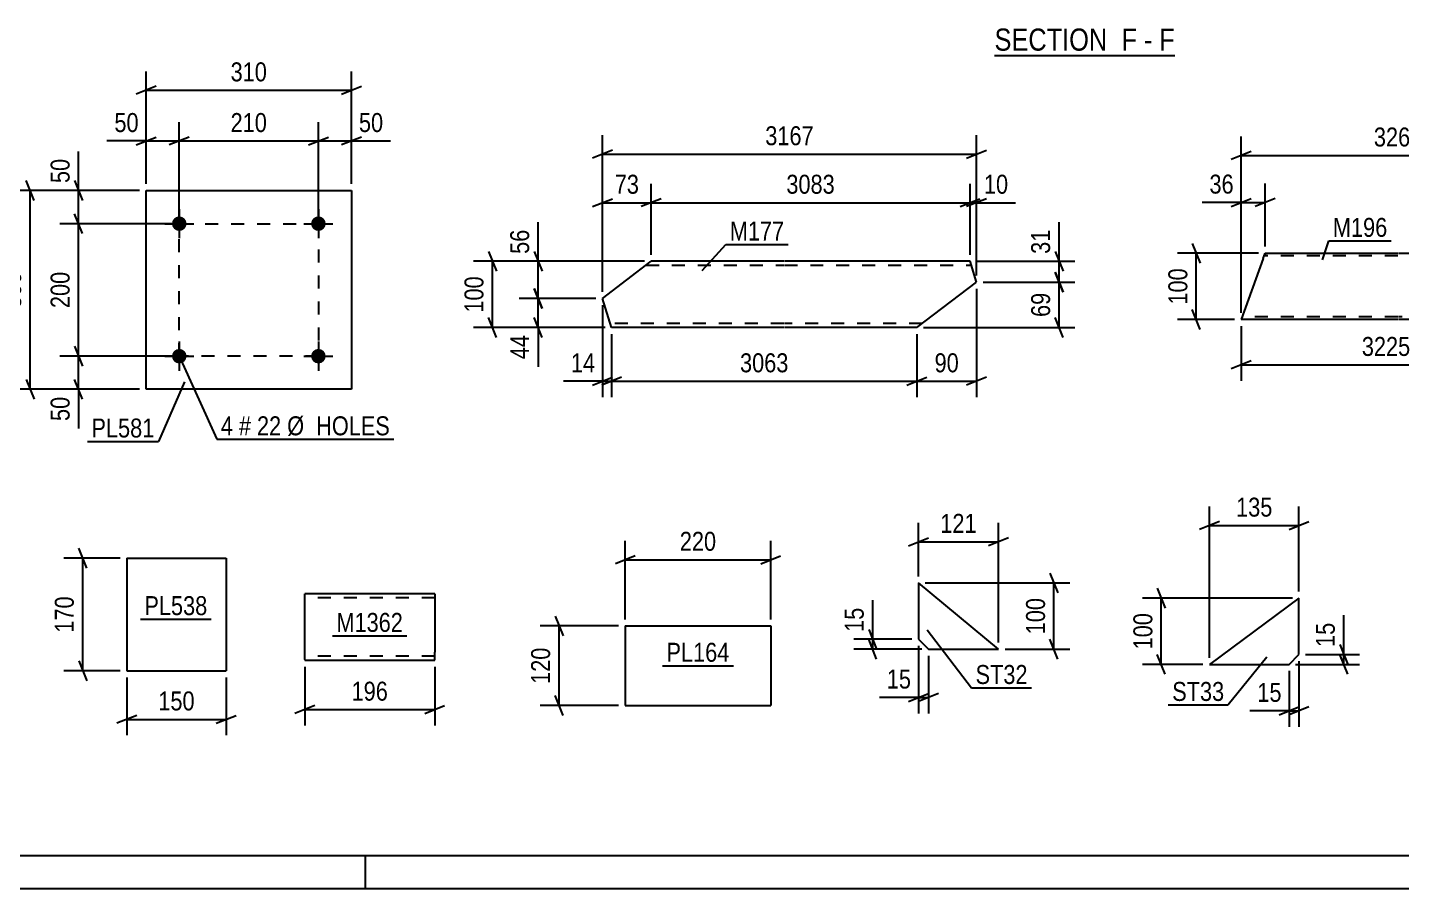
# Model space of a CAD drawing. Header units: millimetres. Extents: x 0 to 841, y 0 to 594.
# Drawn here: x 160 to 367.4, y 0 to 129.9 of the extents above; entities that cross this region are included whole.
import ezdxf

# ---------------------------------------------------------------- set-up
doc = ezdxf.new("R2010")
doc.units = ezdxf.units.MM
doc.linetypes.add('DXK_LINE_DOT2', pattern=[3.9198, 1.9599, -1.9599])
doc.styles.add('Arial Narrow', font='ARIALN.TTF', dxfattribs={"height": 0.2})

# ---------------------------------------------------------------- blocks, each defined once
blk = doc.blocks.new('Unknown-318888112-1133')
at = {"color": 5, "linetype": 'Continuous'}
for p, q in [((5, 5), (836, 5)), ((211, 0), (211, 5)), ((0, 0), (841, 0))]:
    blk.add_line(p, q, dxfattribs=at)
blk = doc.blocks.new('Unknown-318888112-17 - 6499')
at = {"color": 6, "linetype": 'Continuous'}
blk.add_line((305.93, 125.7), (333.14, 125.7), dxfattribs=at)
at = {"color": 0, "linetype": 'Continuous'}
for points in [[(324.04, 126.45), (324.04, 129.95), (305.93, 129.95), (305.93, 126.45)], [(327.43, 126.45), (327.43, 129.95), (325.09, 129.95), (325.09, 126.45)], [(329.75, 126.45), (329.75, 129.95), (328.48, 129.95), (328.48, 126.45)], [(333.14, 126.45), (333.14, 129.95), (330.8, 129.95), (330.8, 126.45)]]:
    blk.add_wipeout(points, dxfattribs=at)
at = {"color": 7, "linetype": 'Continuous', "style": 'Arial Narrow'}
for s, p in [('SECTION ', (305.93, 126.45)), ('F', (325.09, 126.45)), ('F', (330.8, 126.45)), ('-', (328.48, 126.45))]:
    blk.add_text(s, height=3.34, dxfattribs=at).set_placement(p)
blk = doc.blocks.new('Part-318888112-2825 - 2811')
at = {"color": 2, "linetype": 'Continuous'}
for p, q in [((174.96, 49.86), (174.96, 32.86)), ((174.96, 49.86), (189.96, 49.86)), ((189.96, 49.86), (189.96, 32.86)), ((174.96, 32.86), (189.96, 32.86))]:
    blk.add_line(p, q, dxfattribs=at)
blk = doc.blocks.new('Part-318888112-3007 - 2991')
at = {"color": 2, "linetype": 'Continuous'}
for p, q in [((346.5, 95.07), (346.79, 95.87)), ((346.79, 95.87), (366.79, 95.87)), ((366.89, 95.87), (390.53, 95.87)), ((390.45, 95.64), (390.24, 95.07)), ((390.51, 95.81), (390.45, 95.64)), ((390.53, 95.87), (390.51, 95.81)), ((346.5, 95.07), (343.15, 85.87)), ((386.89, 85.87), (390.24, 95.07)), ((366.79, 85.87), (343.15, 85.87)), ((386.89, 85.87), (366.89, 85.87))]:
    blk.add_line(p, q, dxfattribs=at)
at = {"color": 7, "linetype": 'DXK_LINE_DOT2'}
for p, q in [((366.79, 95.47), (346.65, 95.47)), ((346.77, 95.81), (346.71, 95.64)), ((346.79, 95.87), (346.77, 95.81)), ((390.39, 95.47), (366.89, 95.47)), ((390.53, 95.87), (390.45, 95.64)), ((366.79, 86.27), (343.3, 86.27)), ((387.04, 86.27), (366.89, 86.27))]:
    blk.add_line(p, q, dxfattribs=at)
blk = doc.blocks.new('Part-318888112-1807 - 1791')
at = {"color": 2, "linetype": 'Continuous'}
for p, q in [((246.77, 89.06), (254.11, 94.66)), ((274.11, 94.66), (254.11, 94.66)), ((302.23, 94.66), (274.21, 94.66)), ((303.21, 91.51), (302.23, 94.66)), ((294.21, 84.66), (303.21, 91.51)), ((248.14, 84.66), (246.77, 89.06)), ((274.11, 84.66), (248.14, 84.66)), ((294.21, 84.66), (274.21, 84.66))]:
    blk.add_line(p, q, dxfattribs=at)
at = {"color": 7, "linetype": 'DXK_LINE_DOT2'}
for p, q in [((253.33, 94.06), (274.11, 94.06)), ((274.21, 94.06), (302.41, 94.06)), ((274.11, 85.26), (247.96, 85.26)), ((295, 85.26), (274.21, 85.26))]:
    blk.add_line(p, q, dxfattribs=at)
blk = doc.blocks.new('Part-318888112-7699 - 7695')
at = {"color": 2, "linetype": 'Continuous'}
for p, q in [((250.2, 39.62), (250.2, 27.62)), ((250.2, 39.62), (272.15, 39.62)), ((272.15, 39.62), (272.15, 27.62)), ((250.2, 27.62), (272.15, 27.62))]:
    blk.add_line(p, q, dxfattribs=at)
blk = doc.blocks.new('Part-318888112-2566 - 2550')
at = {"color": 2, "linetype": 'Continuous'}
for p, q in [((306.54, 36.11), (294.45, 46.11)), ((294.45, 46.11), (294.45, 37.61)), ((294.45, 37.61), (295.95, 36.11)), ((295.95, 36.11), (306.54, 36.11))]:
    blk.add_line(p, q, dxfattribs=at)
blk = doc.blocks.new('Part-318888112-2494 - 2478')
at = {"color": 2, "linetype": 'Continuous'}
for p, q in [((351.88, 43.83), (338.39, 33.83)), ((351.88, 35.33), (351.88, 43.83)), ((350.38, 33.83), (351.88, 35.33)), ((338.39, 33.83), (350.38, 33.83))]:
    blk.add_line(p, q, dxfattribs=at)
blk = doc.blocks.new('Part-318888112-7221 - 7217')
at = {"color": 2, "linetype": 'Continuous'}
for p, q in [((221.43, 44.47), (201.82, 44.47)), ((201.82, 34.56), (201.82, 44.47)), ((221.43, 44.47), (221.43, 35.67)), ((221.43, 34.47), (221.43, 35.67)), ((201.82, 34.56), (201.82, 34.47)), ((201.82, 34.47), (221.43, 34.47))]:
    blk.add_line(p, q, dxfattribs=at)
at = {"color": 7, "linetype": 'DXK_LINE_DOT2'}
for p, q in [((221.43, 43.87), (201.82, 43.87)), ((221.43, 35.12), (221.43, 35.44)), ((201.82, 35.07), (201.82, 35.12)), ((221.43, 35.07), (201.82, 35.07)), ((221.43, 35.07), (221.43, 35.12))]:
    blk.add_line(p, q, dxfattribs=at)
blk = doc.blocks.new('Part-318888112-7243 - 7237')
at = {"color": 2, "linetype": 'Continuous'}
for p, q in [((177.88, 75.34), (177.88, 105.34)), ((177.88, 105.34), (208.88, 105.34)), ((208.88, 105.34), (208.88, 75.34)), ((208.88, 75.34), (177.88, 75.34))]:
    blk.add_line(p, q, dxfattribs=at)
blk = doc.blocks.new('Bolt-318888112-7276 - 7237')
at = {"linetype": 'Continuous'}
for points in [[(183.98, 80.34, -1), (181.78, 80.34, -1)], [(204.98, 80.34, -1), (202.78, 80.34, -1)]]:
    blk.add_hatch(color=1, dxfattribs=at).paths.add_polyline_path(points)
at = {"color": 1, "linetype": 'Continuous'}
for p, q in [((182.88, 82.54), (182.88, 78.14)), ((203.88, 82.54), (203.88, 78.14)), ((180.68, 80.34), (185.08, 80.34)), ((201.68, 80.34), (206.08, 80.34))]:
    blk.add_line(p, q, dxfattribs=at)
blk = doc.blocks.new('Bolt-318888112-7281 - 7237')
at = {"linetype": 'Continuous'}
for points in [[(183.98, 100.34, -1), (181.78, 100.34, -1)], [(204.98, 100.34, -1), (202.78, 100.34, -1)]]:
    blk.add_hatch(color=1, dxfattribs=at).paths.add_polyline_path(points)
at = {"color": 1, "linetype": 'Continuous'}
for p, q in [((182.88, 102.54), (182.88, 98.14)), ((203.88, 102.54), (203.88, 98.14)), ((180.68, 100.34), (185.08, 100.34)), ((201.68, 100.34), (206.08, 100.34))]:
    blk.add_line(p, q, dxfattribs=at)
blk = doc.blocks.new('Rectangle-318888112-7390 - 7237')
at = {"color": 1, "linetype": 'DXK_LINE_DOT2'}
blk.add_lwpolyline([(182.88, 100.34), (203.88, 100.34), (203.88, 80.34), (182.88, 80.34), (182.88, 100.34)], close=True, dxfattribs=at)
blk = doc.blocks.new('StraightDimension-318888112-2827 - 2811')
at = {"color": 7, "linetype": 'Continuous'}
for p, q in [((174.96, 31.86), (174.96, 23.13)), ((189.96, 31.86), (189.96, 23.13)), ((176.46, 26.13), (173.46, 24.93)), ((174.96, 25.53), (189.96, 25.53)), ((188.46, 24.93), (191.46, 26.13))]:
    blk.add_line(p, q, dxfattribs=at)
at = {"color": 0}
blk.add_wipeout([(185.8, 26.28), (185.8, 30.48), (179.12, 30.48), (179.12, 26.28)], dxfattribs=at)
at = {"color": 3, "style": 'Arial Narrow'}
blk.add_text('150', height=2.863, dxfattribs=at).set_placement((179.72, 26.88))
blk = doc.blocks.new('StraightDimension-318888112-2838 - 2811')
at = {"color": 7, "linetype": 'Continuous'}
for p, q in [((173.96, 49.86), (165.46, 49.86)), ((168.91, 48.36), (167.71, 51.36)), ((168.31, 32.86), (168.31, 49.86)), ((167.71, 34.36), (168.91, 31.36)), ((173.96, 32.86), (165.46, 32.86))]:
    blk.add_line(p, q, dxfattribs=at)
at = {"color": 0}
blk.add_wipeout([(167.56, 44.7), (163.36, 44.7), (163.36, 38.02), (167.56, 38.02)], dxfattribs=at)
at = {"color": 3, "style": 'Arial Narrow'}
blk.add_text('170', height=2.863, rotation=90.0002, dxfattribs=at).set_placement((166.96, 38.62))
blk = doc.blocks.new('StraightDimension-318888112-3059 - 2991')
at = {"color": 7, "linetype": 'Continuous'}
for p, q in [((343.15, 84.87), (343.15, 76.63)), ((386.89, 84.87), (386.89, 76.63)), ((344.65, 79.63), (341.65, 78.43)), ((343.15, 79.03), (386.89, 79.03)), ((385.39, 78.43), (388.39, 79.63))]:
    blk.add_line(p, q, dxfattribs=at)
at = {"color": 0}
blk.add_wipeout([(369.28, 79.78), (369.28, 83.98), (360.77, 83.98), (360.77, 79.78)], dxfattribs=at)
at = {"color": 3, "style": 'Arial Narrow'}
blk.add_text('3225', height=2.863, dxfattribs=at).set_placement((361.37, 80.38))
blk = doc.blocks.new('StraightDimension-318888112-3023 - 2991')
at = {"color": 7, "linetype": 'Continuous'}
for p, q in [((343.15, 86.87), (343.15, 113.49)), ((390.53, 96.87), (390.53, 113.49)), ((344.65, 111.24), (341.65, 110.04)), ((343.15, 110.64), (390.53, 110.64)), ((389.03, 110.04), (392.03, 111.24))]:
    blk.add_line(p, q, dxfattribs=at)
at = {"color": 0}
blk.add_wipeout([(371.1, 111.39), (371.1, 115.59), (362.59, 115.59), (362.59, 111.39)], dxfattribs=at)
at = {"color": 3, "style": 'Arial Narrow'}
blk.add_text('3261', height=2.863, dxfattribs=at).set_placement((363.19, 111.99))
blk = doc.blocks.new('StraightDimension-318888112-3034 - 2991')
at = {"color": 7, "linetype": 'Continuous'}
for p, q in [((343.15, 86.87), (343.15, 106.38)), ((346.79, 96.87), (346.79, 106.38)), ((341.65, 102.93), (344.65, 104.13)), ((348.29, 104.13), (345.29, 102.93)), ((343.15, 103.53), (346.79, 103.53))]:
    blk.add_line(p, q, dxfattribs=at)
at = {"color": 0}
blk.add_wipeout([(342.63, 104.28), (342.63, 108.48), (337.77, 108.48), (337.77, 104.28)], dxfattribs=at)
at = {"color": 7, "linetype": 'Continuous'}
blk.add_line((343.15, 103.53), (337.25, 103.53), dxfattribs=at)
blk.add_line((343.15, 103.53), (337.25, 103.53), dxfattribs=at)
at = {"color": 3, "style": 'Arial Narrow'}
blk.add_text('36', height=2.863, dxfattribs=at).set_placement((338.37, 104.88))
blk = doc.blocks.new('StraightDimension-318888112-3010 - 2991')
at = {"color": 7, "linetype": 'Continuous'}
for p, q in [((345.79, 95.87), (333.53, 95.87)), ((335.78, 97.37), (336.98, 94.37)), ((336.38, 85.87), (336.38, 95.87)), ((336.98, 84.37), (335.78, 87.37)), ((342.15, 85.87), (333.53, 85.87))]:
    blk.add_line(p, q, dxfattribs=at)
at = {"color": 0}
blk.add_wipeout([(335.63, 94.21), (331.43, 94.21), (331.43, 87.53), (335.63, 87.53)], dxfattribs=at)
at = {"color": 3, "style": 'Arial Narrow'}
blk.add_text('100', height=2.863, rotation=90.0002, dxfattribs=at).set_placement((335.03, 88.13))
blk = doc.blocks.new('StraightDimension-318888112-1918 - 1791')
at = {"color": 7, "linetype": 'Continuous'}
for p, q in [((236.44, 96.16), (237.64, 93.16)), ((253.11, 94.66), (234.19, 94.66)), ((237.04, 89.06), (237.04, 94.66)), ((237.64, 87.56), (236.44, 90.56)), ((245.77, 89.06), (234.19, 89.06))]:
    blk.add_line(p, q, dxfattribs=at)
at = {"color": 0}
blk.add_wipeout([(236.29, 100.04), (232.09, 100.04), (232.09, 95.18), (236.29, 95.18)], dxfattribs=at)
at = {"color": 7, "linetype": 'Continuous'}
blk.add_line((237.04, 94.66), (237.04, 100.56), dxfattribs=at)
blk.add_line((237.04, 94.66), (237.04, 100.56), dxfattribs=at)
at = {"color": 3, "style": 'Arial Narrow'}
blk.add_text('56', height=2.863, rotation=90.0002, dxfattribs=at).set_placement((235.69, 95.78))
blk = doc.blocks.new('StraightDimension-318888112-1894 - 1791')
at = {"color": 7, "linetype": 'Continuous'}
for p, q in [((236.44, 90.56), (237.64, 87.56)), ((245.77, 89.06), (234.19, 89.06)), ((237.04, 84.66), (237.04, 89.06)), ((237.64, 83.16), (236.44, 86.16)), ((247.14, 84.66), (234.19, 84.66))]:
    blk.add_line(p, q, dxfattribs=at)
at = {"color": 0}
blk.add_wipeout([(236.29, 84.13), (232.09, 84.13), (232.09, 79.28), (236.29, 79.28)], dxfattribs=at)
at = {"color": 7, "linetype": 'Continuous'}
blk.add_line((237.04, 84.66), (237.04, 78.75), dxfattribs=at)
blk.add_line((237.04, 84.66), (237.04, 78.75), dxfattribs=at)
at = {"color": 3, "style": 'Arial Narrow'}
blk.add_text('44', height=2.863, rotation=90.0002, dxfattribs=at).set_placement((235.69, 79.88))
blk = doc.blocks.new('StraightDimension-318888112-2054 - 1791')
at = {"color": 7, "linetype": 'Continuous'}
for p, q in [((302.23, 95.66), (302.23, 106.36)), ((303.21, 92.51), (303.21, 106.36)), ((300.73, 102.91), (303.73, 104.11)), ((304.71, 104.11), (301.71, 102.91)), ((302.23, 103.51), (303.21, 103.51))]:
    blk.add_line(p, q, dxfattribs=at)
at = {"color": 0}
blk.add_wipeout([(308.59, 104.26), (308.59, 108.46), (303.73, 108.46), (303.73, 104.26)], dxfattribs=at)
at = {"color": 7, "linetype": 'Continuous'}
blk.add_line((303.21, 103.51), (309.11, 103.51), dxfattribs=at)
blk.add_line((303.21, 103.51), (309.11, 103.51), dxfattribs=at)
at = {"color": 3, "style": 'Arial Narrow'}
blk.add_text('10', height=2.863, dxfattribs=at).set_placement((304.33, 104.86))
blk = doc.blocks.new('StraightDimension-318888112-1943 - 1791')
at = {"color": 7, "linetype": 'Continuous'}
for p, q in [((303.21, 90.51), (303.21, 74.16)), ((294.21, 83.66), (294.21, 74.16)), ((292.71, 75.96), (295.71, 77.16)), ((304.71, 77.16), (301.71, 75.96)), ((294.21, 76.56), (303.21, 76.56))]:
    blk.add_line(p, q, dxfattribs=at)
at = {"color": 0}
blk.add_wipeout([(301.14, 77.31), (301.14, 81.51), (296.28, 81.51), (296.28, 77.31)], dxfattribs=at)
at = {"color": 3, "style": 'Arial Narrow'}
blk.add_text('90', height=2.863, dxfattribs=at).set_placement((296.88, 77.91))
blk = doc.blocks.new('StraightDimension-318888112-2002 - 1791')
at = {"color": 7, "linetype": 'Continuous'}
for p, q in [((246.77, 90.06), (246.77, 113.68)), ((303.21, 92.51), (303.21, 113.68)), ((248.27, 111.43), (245.27, 110.23)), ((246.77, 110.83), (303.21, 110.83)), ((301.71, 110.23), (304.71, 111.43))]:
    blk.add_line(p, q, dxfattribs=at)
at = {"color": 0}
blk.add_wipeout([(279.24, 111.58), (279.24, 115.78), (270.73, 115.78), (270.73, 111.58)], dxfattribs=at)
at = {"color": 3, "style": 'Arial Narrow'}
blk.add_text('3167', height=2.863, dxfattribs=at).set_placement((271.33, 112.18))
blk = doc.blocks.new('StraightDimension-318888112-1810 - 1791')
at = {"color": 7, "linetype": 'Continuous'}
for p, q in [((229.54, 96.16), (230.74, 93.16)), ((253.11, 94.66), (227.29, 94.66)), ((230.14, 84.66), (230.14, 94.66)), ((230.74, 83.16), (229.54, 86.16)), ((247.14, 84.66), (227.29, 84.66))]:
    blk.add_line(p, q, dxfattribs=at)
at = {"color": 0}
blk.add_wipeout([(229.39, 93), (225.19, 93), (225.19, 86.32), (229.39, 86.32)], dxfattribs=at)
at = {"color": 3, "style": 'Arial Narrow'}
blk.add_text('100', height=2.863, rotation=90.0002, dxfattribs=at).set_placement((228.79, 86.92))
blk = doc.blocks.new('StraightDimension-318888112-1844 - 1791')
at = {"color": 7, "linetype": 'Continuous'}
for p, q in [((304.21, 91.51), (318.07, 91.51)), ((315.07, 93.01), (316.27, 90.01)), ((315.67, 84.66), (315.67, 91.51)), ((316.27, 83.16), (315.07, 86.16)), ((295.21, 84.66), (318.07, 84.66))]:
    blk.add_line(p, q, dxfattribs=at)
at = {"color": 0}
blk.add_wipeout([(314.92, 90.51), (310.72, 90.51), (310.72, 85.66), (314.92, 85.66)], dxfattribs=at)
at = {"color": 3, "style": 'Arial Narrow'}
blk.add_text('69', height=2.863, rotation=90.0002, dxfattribs=at).set_placement((314.32, 86.26))
blk = doc.blocks.new('StraightDimension-318888112-1869 - 1791')
at = {"color": 7, "linetype": 'Continuous'}
for p, q in [((315.07, 96.16), (316.27, 93.16)), ((303.23, 94.66), (318.07, 94.66)), ((315.67, 91.51), (315.67, 94.66)), ((304.21, 91.51), (318.07, 91.51)), ((316.27, 90.01), (315.07, 93.01))]:
    blk.add_line(p, q, dxfattribs=at)
at = {"color": 0}
blk.add_wipeout([(314.92, 100.04), (310.72, 100.04), (310.72, 95.18), (314.92, 95.18)], dxfattribs=at)
at = {"color": 7, "linetype": 'Continuous'}
blk.add_line((315.67, 94.66), (315.67, 100.56), dxfattribs=at)
blk.add_line((315.67, 94.66), (315.67, 100.56), dxfattribs=at)
at = {"color": 3, "style": 'Arial Narrow'}
blk.add_text('31', height=2.863, rotation=90.0002, dxfattribs=at).set_placement((314.32, 95.78))
blk = doc.blocks.new('StraightDimension-318888112-1960 - 1791')
at = {"color": 7, "linetype": 'Continuous'}
for p, q in [((248.14, 83.66), (248.14, 74.16)), ((294.21, 83.66), (294.21, 74.16)), ((249.64, 77.16), (246.64, 75.96)), ((292.71, 75.96), (295.71, 77.16)), ((248.14, 76.56), (294.21, 76.56))]:
    blk.add_line(p, q, dxfattribs=at)
at = {"color": 0}
blk.add_wipeout([(275.43, 77.31), (275.43, 81.51), (266.92, 81.51), (266.92, 77.31)], dxfattribs=at)
at = {"color": 3, "style": 'Arial Narrow'}
blk.add_text('3063', height=2.863, dxfattribs=at).set_placement((267.52, 77.91))
blk = doc.blocks.new('StraightDimension-318888112-1984 - 1791')
at = {"color": 7, "linetype": 'Continuous'}
for p, q in [((246.77, 88.06), (246.77, 74.16)), ((248.14, 83.66), (248.14, 74.16)), ((245.27, 75.96), (248.27, 77.16)), ((249.64, 77.16), (246.64, 75.96)), ((246.77, 76.56), (248.14, 76.56))]:
    blk.add_line(p, q, dxfattribs=at)
at = {"color": 0}
blk.add_wipeout([(246.24, 77.31), (246.24, 81.51), (241.39, 81.51), (241.39, 77.31)], dxfattribs=at)
at = {"color": 7, "linetype": 'Continuous'}
blk.add_line((246.77, 76.56), (240.86, 76.56), dxfattribs=at)
blk.add_line((246.77, 76.56), (240.86, 76.56), dxfattribs=at)
at = {"color": 3, "style": 'Arial Narrow'}
blk.add_text('14', height=2.863, dxfattribs=at).set_placement((241.99, 77.91))
blk = doc.blocks.new('StraightDimension-318888112-2013 - 1791')
at = {"color": 7, "linetype": 'Continuous'}
for p, q in [((246.77, 90.06), (246.77, 106.36)), ((254.11, 95.66), (254.11, 106.36)), ((245.27, 102.91), (248.27, 104.11)), ((255.61, 104.11), (252.61, 102.91)), ((246.77, 103.51), (254.11, 103.51))]:
    blk.add_line(p, q, dxfattribs=at)
at = {"color": 0}
blk.add_wipeout([(252.87, 104.26), (252.87, 108.46), (248.01, 108.46), (248.01, 104.26)], dxfattribs=at)
at = {"color": 3, "style": 'Arial Narrow'}
blk.add_text('73', height=2.863, dxfattribs=at).set_placement((248.61, 104.86))
blk = doc.blocks.new('StraightDimension-318888112-2030 - 1791')
at = {"color": 7, "linetype": 'Continuous'}
for p, q in [((254.11, 95.66), (254.11, 106.36)), ((302.23, 95.66), (302.23, 106.36)), ((255.61, 104.11), (252.61, 102.91)), ((300.73, 102.91), (303.73, 104.11)), ((254.11, 103.51), (302.23, 103.51))]:
    blk.add_line(p, q, dxfattribs=at)
at = {"color": 0}
blk.add_wipeout([(282.43, 104.26), (282.43, 108.46), (273.91, 108.46), (273.91, 104.26)], dxfattribs=at)
at = {"color": 3, "style": 'Arial Narrow'}
blk.add_text('3083', height=2.863, dxfattribs=at).set_placement((274.51, 104.86))
blk = doc.blocks.new('StraightDimension-318888112-7701 - 7695')
at = {"color": 7, "linetype": 'Continuous'}
for p, q in [((250.2, 40.62), (250.2, 52.47)), ((272.15, 40.62), (272.15, 52.47)), ((251.7, 50.22), (248.7, 49.02)), ((270.65, 49.02), (273.65, 50.22)), ((250.2, 49.62), (272.15, 49.62))]:
    blk.add_line(p, q, dxfattribs=at)
at = {"color": 0}
blk.add_wipeout([(264.52, 50.37), (264.52, 54.57), (257.83, 54.57), (257.83, 50.37)], dxfattribs=at)
at = {"color": 3, "style": 'Arial Narrow'}
blk.add_text('220', height=2.863, dxfattribs=at).set_placement((258.43, 50.97))
blk = doc.blocks.new('StraightDimension-318888112-7712 - 7695')
at = {"color": 7, "linetype": 'Continuous'}
for p, q in [((249.2, 39.62), (237.35, 39.62)), ((239.6, 41.12), (240.8, 38.12)), ((240.2, 27.62), (240.2, 39.62)), ((240.8, 26.12), (239.6, 29.12)), ((249.2, 27.62), (237.35, 27.62))]:
    blk.add_line(p, q, dxfattribs=at)
at = {"color": 0}
blk.add_wipeout([(239.45, 36.96), (235.25, 36.96), (235.25, 30.28), (239.45, 30.28)], dxfattribs=at)
at = {"color": 3, "style": 'Arial Narrow'}
blk.add_text('120', height=2.863, rotation=90.0002, dxfattribs=at).set_placement((238.85, 30.88))
blk = doc.blocks.new('StraightDimension-318888112-2590 - 2550')
at = {"color": 7, "linetype": 'Continuous'}
for p, q in [((293.45, 37.61), (284.69, 37.61)), ((286.94, 39.11), (288.14, 36.11)), ((288.14, 34.61), (286.94, 37.61)), ((287.54, 36.11), (287.54, 37.61)), ((294.95, 36.11), (284.69, 36.11))]:
    blk.add_line(p, q, dxfattribs=at)
at = {"color": 0}
blk.add_wipeout([(286.79, 42.99), (282.59, 42.99), (282.59, 38.13), (286.79, 38.13)], dxfattribs=at)
at = {"color": 7, "linetype": 'Continuous'}
blk.add_line((287.54, 37.61), (287.54, 43.51), dxfattribs=at)
blk.add_line((287.54, 37.61), (287.54, 43.51), dxfattribs=at)
at = {"color": 3, "style": 'Arial Narrow'}
blk.add_text('15', height=2.863, rotation=90.0002, dxfattribs=at).set_placement((286.19, 38.73))
blk = doc.blocks.new('StraightDimension-318888112-2568 - 2550')
at = {"color": 7, "linetype": 'Continuous'}
for p, q in [((294.45, 36.61), (294.45, 26.43)), ((295.95, 35.11), (295.95, 26.43)), ((292.95, 28.23), (295.95, 29.43)), ((297.45, 29.43), (294.45, 28.23)), ((294.45, 28.83), (295.95, 28.83))]:
    blk.add_line(p, q, dxfattribs=at)
at = {"color": 0}
blk.add_wipeout([(293.93, 29.58), (293.93, 33.78), (289.07, 33.78), (289.07, 29.58)], dxfattribs=at)
at = {"color": 7, "linetype": 'Continuous'}
blk.add_line((294.45, 28.83), (288.55, 28.83), dxfattribs=at)
blk.add_line((294.45, 28.83), (288.55, 28.83), dxfattribs=at)
at = {"color": 3, "style": 'Arial Narrow'}
blk.add_text('15', height=2.863, dxfattribs=at).set_placement((289.67, 30.18))
blk = doc.blocks.new('StraightDimension-318888112-2580 - 2550')
at = {"color": 7, "linetype": 'Continuous'}
for p, q in [((294.45, 47.11), (294.45, 55.18)), ((306.54, 37.11), (306.54, 55.18)), ((292.95, 51.73), (295.95, 52.93)), ((294.45, 52.33), (306.54, 52.33)), ((308.04, 52.93), (305.04, 51.73))]:
    blk.add_line(p, q, dxfattribs=at)
at = {"color": 0}
blk.add_wipeout([(303.84, 53.08), (303.84, 57.28), (297.15, 57.28), (297.15, 53.08)], dxfattribs=at)
at = {"color": 3, "style": 'Arial Narrow'}
blk.add_text('121', height=2.863, dxfattribs=at).set_placement((297.75, 53.68))
blk = doc.blocks.new('StraightDimension-318888112-2601 - 2550')
at = {"color": 7, "linetype": 'Continuous'}
for p, q in [((295.45, 46.11), (317.3, 46.11)), ((314.3, 47.61), (315.5, 44.61)), ((314.9, 36.11), (314.9, 46.11)), ((315.5, 34.61), (314.3, 37.61)), ((307.54, 36.11), (317.3, 36.11))]:
    blk.add_line(p, q, dxfattribs=at)
at = {"color": 0}
blk.add_wipeout([(314.15, 44.45), (309.95, 44.45), (309.95, 37.77), (314.15, 37.77)], dxfattribs=at)
at = {"color": 3, "style": 'Arial Narrow'}
blk.add_text('100', height=2.863, rotation=90.0002, dxfattribs=at).set_placement((313.55, 38.37))
blk = doc.blocks.new('StraightDimension-318888112-2496 - 2478')
at = {"color": 7, "linetype": 'Continuous'}
for p, q in [((351.88, 34.33), (351.88, 24.42)), ((350.38, 32.83), (350.38, 24.42)), ((348.88, 26.22), (351.88, 27.42)), ((353.38, 27.42), (350.38, 26.22)), ((350.38, 26.82), (351.88, 26.82))]:
    blk.add_line(p, q, dxfattribs=at)
at = {"color": 0}
blk.add_wipeout([(349.86, 27.57), (349.86, 31.77), (345, 31.77), (345, 27.57)], dxfattribs=at)
at = {"color": 7, "linetype": 'Continuous'}
blk.add_line((350.38, 26.82), (344.48, 26.82), dxfattribs=at)
blk.add_line((350.38, 26.82), (344.48, 26.82), dxfattribs=at)
at = {"color": 3, "style": 'Arial Narrow'}
blk.add_text('15', height=2.863, dxfattribs=at).set_placement((345.6, 28.17))
blk = doc.blocks.new('StraightDimension-318888112-2535 - 2478')
at = {"color": 7, "linetype": 'Continuous'}
for p, q in [((352.88, 35.33), (361.04, 35.33)), ((358.04, 36.83), (359.24, 33.83)), ((359.24, 32.33), (358.04, 35.33)), ((358.64, 33.83), (358.64, 35.33)), ((351.38, 33.83), (361.04, 33.83))]:
    blk.add_line(p, q, dxfattribs=at)
at = {"color": 0}
blk.add_wipeout([(357.89, 40.71), (353.69, 40.71), (353.69, 35.86), (357.89, 35.86)], dxfattribs=at)
at = {"color": 7, "linetype": 'Continuous'}
blk.add_line((358.64, 35.33), (358.64, 41.24), dxfattribs=at)
blk.add_line((358.64, 35.33), (358.64, 41.24), dxfattribs=at)
at = {"color": 3, "style": 'Arial Narrow'}
blk.add_text('15', height=2.863, rotation=90.0002, dxfattribs=at).set_placement((357.29, 36.46))
blk = doc.blocks.new('StraightDimension-318888112-2511 - 2478')
at = {"color": 7, "linetype": 'Continuous'}
for p, q in [((338.39, 34.83), (338.39, 57.63)), ((351.88, 44.83), (351.88, 57.63)), ((339.89, 55.38), (336.89, 54.18)), ((338.39, 54.78), (351.88, 54.78)), ((350.38, 54.18), (353.38, 55.38))]:
    blk.add_line(p, q, dxfattribs=at)
at = {"color": 0}
blk.add_wipeout([(348.48, 55.53), (348.48, 59.73), (341.79, 59.73), (341.79, 55.53)], dxfattribs=at)
at = {"color": 3, "style": 'Arial Narrow'}
blk.add_text('135', height=2.863, dxfattribs=at).set_placement((342.39, 56.13))
blk = doc.blocks.new('StraightDimension-318888112-2523 - 2478')
at = {"color": 7, "linetype": 'Continuous'}
for p, q in [((350.88, 43.83), (328.25, 43.83)), ((330.5, 45.33), (331.7, 42.33)), ((331.1, 33.83), (331.1, 43.83)), ((331.7, 32.33), (330.5, 35.33)), ((337.39, 33.83), (328.25, 33.83))]:
    blk.add_line(p, q, dxfattribs=at)
at = {"color": 0}
blk.add_wipeout([(330.35, 42.17), (326.15, 42.17), (326.15, 35.49), (330.35, 35.49)], dxfattribs=at)
at = {"color": 3, "style": 'Arial Narrow'}
blk.add_text('100', height=2.863, rotation=90.0002, dxfattribs=at).set_placement((329.75, 36.09))
blk = doc.blocks.new('StraightDimension-318888112-7223 - 7217')
at = {"color": 7, "linetype": 'Continuous'}
for p, q in [((201.82, 33.47), (201.82, 24.6)), ((221.43, 33.47), (221.43, 24.6)), ((203.32, 27.6), (200.32, 26.4)), ((201.82, 27), (221.43, 27)), ((219.93, 26.4), (222.93, 27.6))]:
    blk.add_line(p, q, dxfattribs=at)
at = {"color": 0}
blk.add_wipeout([(214.97, 27.75), (214.97, 31.95), (208.29, 31.95), (208.29, 27.75)], dxfattribs=at)
at = {"color": 3, "style": 'Arial Narrow'}
blk.add_text('196', height=2.863, dxfattribs=at).set_placement((208.89, 28.35))
blk = doc.blocks.new('StraightDimension-318888112-7326 - 7237')
at = {"color": 7, "linetype": 'Continuous'}
for p, q in [((160.96, 103.84), (159.76, 106.84)), ((176.88, 105.34), (157.51, 105.34)), ((160.36, 75.34), (160.36, 105.34)), ((159.76, 76.84), (160.96, 73.84)), ((176.88, 75.34), (157.51, 75.34))]:
    blk.add_line(p, q, dxfattribs=at)
at = {"color": 0}
blk.add_wipeout([(159.61, 93.68), (155.41, 93.68), (155.41, 87), (159.61, 87)], dxfattribs=at)
at = {"color": 3, "style": 'Arial Narrow'}
blk.add_text('300', height=2.863, rotation=90.0002, dxfattribs=at).set_placement((159.01, 87.6))
blk = doc.blocks.new('StraightDimension-318888112-7283 - 7237')
at = {"color": 7, "linetype": 'Continuous'}
for p, q in [((167.08, 81.84), (168.28, 78.84)), ((181.88, 80.34), (164.83, 80.34)), ((167.68, 75.34), (167.68, 80.34)), ((168.28, 73.84), (167.08, 76.84)), ((176.88, 75.34), (164.83, 75.34))]:
    blk.add_line(p, q, dxfattribs=at)
at = {"color": 0}
blk.add_wipeout([(166.93, 74.82), (162.73, 74.82), (162.73, 69.96), (166.93, 69.96)], dxfattribs=at)
at = {"color": 7, "linetype": 'Continuous'}
blk.add_line((167.68, 75.34), (167.68, 69.44), dxfattribs=at)
blk.add_line((167.68, 75.34), (167.68, 69.44), dxfattribs=at)
at = {"color": 3, "style": 'Arial Narrow'}
blk.add_text('50', height=2.863, rotation=90.0002, dxfattribs=at).set_placement((166.33, 70.56))
blk = doc.blocks.new('StraightDimension-318888112-7296 - 7237')
at = {"color": 7, "linetype": 'Continuous'}
for p, q in [((168.28, 98.84), (167.08, 101.84)), ((181.88, 100.34), (164.83, 100.34)), ((167.68, 80.34), (167.68, 100.34)), ((167.08, 81.84), (168.28, 78.84)), ((181.88, 80.34), (164.83, 80.34))]:
    blk.add_line(p, q, dxfattribs=at)
at = {"color": 0}
blk.add_wipeout([(166.93, 93.69), (162.73, 93.69), (162.73, 87), (166.93, 87)], dxfattribs=at)
at = {"color": 3, "style": 'Arial Narrow'}
blk.add_text('200', height=2.863, rotation=90.0002, dxfattribs=at).set_placement((166.33, 87.6))
blk = doc.blocks.new('StraightDimension-318888112-7312 - 7237')
at = {"color": 7, "linetype": 'Continuous'}
for p, q in [((167.08, 106.84), (168.28, 103.84)), ((176.88, 105.34), (164.83, 105.34)), ((167.68, 100.34), (167.68, 105.34)), ((168.28, 98.84), (167.08, 101.84)), ((181.88, 100.34), (164.83, 100.34))]:
    blk.add_line(p, q, dxfattribs=at)
at = {"color": 0}
blk.add_wipeout([(166.93, 110.72), (162.73, 110.72), (162.73, 105.87), (166.93, 105.87)], dxfattribs=at)
at = {"color": 7, "linetype": 'Continuous'}
blk.add_line((167.68, 105.34), (167.68, 111.25), dxfattribs=at)
blk.add_line((167.68, 105.34), (167.68, 111.25), dxfattribs=at)
at = {"color": 3, "style": 'Arial Narrow'}
blk.add_text('50', height=2.863, rotation=90.0002, dxfattribs=at).set_placement((166.33, 106.47))
blk = doc.blocks.new('StraightDimension-318888112-7337 - 7237')
at = {"color": 7, "linetype": 'Continuous'}
for p, q in [((177.88, 106.34), (177.88, 123.32)), ((208.88, 106.34), (208.88, 123.32)), ((179.38, 121.07), (176.38, 119.87)), ((177.88, 120.47), (208.88, 120.47)), ((207.38, 119.87), (210.38, 121.07))]:
    blk.add_line(p, q, dxfattribs=at)
at = {"color": 0}
blk.add_wipeout([(196.72, 121.22), (196.72, 125.42), (190.03, 125.42), (190.03, 121.22)], dxfattribs=at)
at = {"color": 3, "style": 'Arial Narrow'}
blk.add_text('310', height=2.863, dxfattribs=at).set_placement((190.63, 121.82))
blk = doc.blocks.new('StraightDimension-318888112-7348 - 7237')
at = {"color": 7, "linetype": 'Continuous'}
for p, q in [((203.88, 101.34), (203.88, 115.67)), ((208.88, 106.34), (208.88, 115.67)), ((202.38, 112.22), (205.38, 113.42)), ((203.88, 112.82), (208.88, 112.82)), ((210.38, 113.42), (207.38, 112.22))]:
    blk.add_line(p, q, dxfattribs=at)
at = {"color": 0}
blk.add_wipeout([(214.26, 113.57), (214.26, 117.77), (209.4, 117.77), (209.4, 113.57)], dxfattribs=at)
at = {"color": 7, "linetype": 'Continuous'}
blk.add_line((208.88, 112.82), (214.78, 112.82), dxfattribs=at)
blk.add_line((208.88, 112.82), (214.78, 112.82), dxfattribs=at)
at = {"color": 3, "style": 'Arial Narrow'}
blk.add_text('50', height=2.863, dxfattribs=at).set_placement((210, 114.17))
blk = doc.blocks.new('StraightDimension-318888112-7361 - 7237')
at = {"color": 7, "linetype": 'Continuous'}
for p, q in [((182.88, 101.34), (182.88, 115.67)), ((203.88, 101.34), (203.88, 115.67)), ((184.38, 113.42), (181.38, 112.22)), ((182.88, 112.82), (203.88, 112.82)), ((202.38, 112.22), (205.38, 113.42))]:
    blk.add_line(p, q, dxfattribs=at)
at = {"color": 0}
blk.add_wipeout([(196.72, 113.57), (196.72, 117.77), (190.03, 117.77), (190.03, 113.57)], dxfattribs=at)
at = {"color": 3, "style": 'Arial Narrow'}
blk.add_text('210', height=2.863, dxfattribs=at).set_placement((190.63, 114.17))
blk = doc.blocks.new('StraightDimension-318888112-7377 - 7237')
at = {"color": 7, "linetype": 'Continuous'}
for p, q in [((177.88, 106.34), (177.88, 115.67)), ((182.88, 101.34), (182.88, 115.67)), ((176.38, 112.22), (179.38, 113.42)), ((177.88, 112.82), (182.88, 112.82)), ((184.38, 113.42), (181.38, 112.22))]:
    blk.add_line(p, q, dxfattribs=at)
at = {"color": 0}
blk.add_wipeout([(177.35, 113.57), (177.35, 117.77), (172.49, 117.77), (172.49, 113.57)], dxfattribs=at)
at = {"color": 7, "linetype": 'Continuous'}
blk.add_line((177.88, 112.82), (171.97, 112.82), dxfattribs=at)
blk.add_line((177.88, 112.82), (171.97, 112.82), dxfattribs=at)
at = {"color": 3, "style": 'Arial Narrow'}
blk.add_text('50', height=2.863, dxfattribs=at).set_placement((173.09, 114.17))
blk = doc.blocks.new('Mark-318888112-2823 - 2811')
at = {"color": 0}
blk.add_wipeout([(187.12, 41.26), (187.12, 44.26), (177.62, 44.26), (177.62, 41.26)], dxfattribs=at)
blk.add_wipeout([(187.12, 41.26), (187.12, 44.26), (177.62, 44.26), (177.62, 41.26)], dxfattribs=at)
at = {"color": 30, "linetype": 'Continuous'}
blk.add_line((177.02, 40.66), (187.72, 40.66), dxfattribs=at)
at = {"color": 3, "style": 'Arial Narrow'}
blk.add_text('PL538', height=2.863, dxfattribs=at).set_placement((177.62, 41.26))
blk = doc.blocks.new('Mark-318888112-3003 - 2991')
at = {"color": 0}
blk.add_wipeout([(365.22, 98.35), (365.22, 101.35), (357, 101.35), (357, 98.35)], dxfattribs=at)
blk.add_wipeout([(365.22, 98.35), (365.22, 101.35), (357, 101.35), (357, 98.35)], dxfattribs=at)
at = {"color": 30, "linetype": 'Continuous'}
for p, q in [((355.41, 94.87), (356.4, 97.75)), ((356.4, 97.75), (365.82, 97.75))]:
    blk.add_line(p, q, dxfattribs=at)
at = {"color": 3, "style": 'Arial Narrow'}
blk.add_text('M196', height=2.863, dxfattribs=at).set_placement((357, 98.35))
blk = doc.blocks.new('Mark-318888112-1803 - 1791')
at = {"color": 0}
blk.add_wipeout([(274.2, 97.8), (274.2, 100.8), (265.97, 100.8), (265.97, 97.8)], dxfattribs=at)
blk.add_wipeout([(274.2, 97.8), (274.2, 100.8), (265.97, 100.8), (265.97, 97.8)], dxfattribs=at)
at = {"color": 30, "linetype": 'Continuous'}
for p, q in [((261.79, 93.26), (265.37, 97.2)), ((265.37, 97.2), (274.8, 97.2))]:
    blk.add_line(p, q, dxfattribs=at)
at = {"color": 3, "style": 'Arial Narrow'}
blk.add_text('M177', height=2.863, dxfattribs=at).set_placement((265.97, 97.8))
blk = doc.blocks.new('Mark-318888112-7697 - 7695')
at = {"color": 0}
blk.add_wipeout([(265.93, 34.22), (265.93, 37.22), (256.42, 37.22), (256.42, 34.22)], dxfattribs=at)
blk.add_wipeout([(265.93, 34.22), (265.93, 37.22), (256.42, 37.22), (256.42, 34.22)], dxfattribs=at)
at = {"color": 30, "linetype": 'Continuous'}
blk.add_line((255.82, 33.62), (266.53, 33.62), dxfattribs=at)
at = {"color": 3, "style": 'Arial Narrow'}
blk.add_text('PL164', height=2.863, dxfattribs=at).set_placement((256.42, 34.22))
blk = doc.blocks.new('Mark-318888112-2562 - 2550')
at = {"color": 0}
blk.add_wipeout([(310.92, 30.87), (310.92, 33.87), (303.07, 33.87), (303.07, 30.87)], dxfattribs=at)
blk.add_wipeout([(310.92, 30.87), (310.92, 33.87), (303.07, 33.87), (303.07, 30.87)], dxfattribs=at)
at = {"color": 30, "linetype": 'Continuous'}
for p, q in [((295.76, 39.04), (302.47, 30.27)), ((302.47, 30.27), (311.52, 30.27))]:
    blk.add_line(p, q, dxfattribs=at)
at = {"color": 3, "style": 'Arial Narrow'}
blk.add_text('ST32', height=2.863, dxfattribs=at).set_placement((303.07, 30.87))
blk = doc.blocks.new('Mark-318888112-2490 - 2478')
at = {"color": 0}
blk.add_wipeout([(340.6, 28.31), (340.6, 31.31), (332.75, 31.31), (332.75, 28.31)], dxfattribs=at)
blk.add_wipeout([(340.6, 28.31), (340.6, 31.31), (332.75, 31.31), (332.75, 28.31)], dxfattribs=at)
at = {"color": 30, "linetype": 'Continuous'}
for p in [(347.01, 34.9), (332.15, 27.71)]:
    blk.add_line(p, (341.2, 27.71), dxfattribs=at)
at = {"color": 3, "style": 'Arial Narrow'}
blk.add_text('ST33', height=2.863, dxfattribs=at).set_placement((332.75, 28.31))
blk = doc.blocks.new('Mark-318888112-7219 - 7217')
at = {"color": 0}
blk.add_wipeout([(216.65, 38.73), (216.65, 41.73), (206.6, 41.73), (206.6, 38.73)], dxfattribs=at)
blk.add_wipeout([(216.65, 38.73), (216.65, 41.73), (206.6, 41.73), (206.6, 38.73)], dxfattribs=at)
at = {"color": 30, "linetype": 'Continuous'}
blk.add_line((206, 38.13), (217.25, 38.13), dxfattribs=at)
at = {"color": 3, "style": 'Arial Narrow'}
blk.add_text('M1362', height=2.863, dxfattribs=at).set_placement((206.6, 38.73))
blk = doc.blocks.new('MarkSet-318888112-7437 - 7237')
at = {"color": 0}
blk.add_wipeout([(190.98, 68.4), (190.98, 71.4), (189.15, 71.4), (189.15, 68.4)], dxfattribs=at)
blk.add_wipeout([(190.98, 68.4), (190.98, 71.4), (189.15, 71.4), (189.15, 68.4)], dxfattribs=at)
at = {"color": 7, "linetype": 'Continuous'}
blk.add_line((182.88, 80.34), (188.55, 67.8), dxfattribs=at)
at = {"color": 0}
blk.add_wipeout([(193.71, 68.4), (193.71, 71.4), (191.88, 71.4), (191.88, 68.4)], dxfattribs=at)
blk.add_wipeout([(193.71, 68.4), (193.71, 71.4), (191.88, 71.4), (191.88, 68.4)], dxfattribs=at)
at = {"color": 3, "style": 'Arial Narrow'}
blk.add_text('4', height=2.86, dxfattribs=at).set_placement((189.15, 68.4))
at = {"color": 0}
blk.add_wipeout([(198.27, 68.4), (198.27, 71.4), (194.61, 71.4), (194.61, 68.4)], dxfattribs=at)
blk.add_wipeout([(198.27, 68.4), (198.27, 71.4), (194.61, 71.4), (194.61, 68.4)], dxfattribs=at)
at = {"color": 3, "style": 'Arial Narrow'}
for s, height, p in [('#', 2.86, (191.88, 68.4)), ('22', 2.863, (194.61, 68.4))]:
    blk.add_text(s, height=height, dxfattribs=at).set_placement(p)
at = {"color": 0}
blk.add_wipeout([(214.69, 68.4), (214.69, 71.4), (199.17, 71.4), (199.17, 68.4)], dxfattribs=at)
blk.add_wipeout([(214.69, 68.4), (214.69, 71.4), (199.17, 71.4), (199.17, 68.4)], dxfattribs=at)
at = {"color": 7, "linetype": 'Continuous'}
blk.add_line((188.55, 67.8), (215.29, 67.8), dxfattribs=at)
at = {"color": 3, "style": 'Arial Narrow'}
blk.add_text('Ø  HOLES', height=2.863, dxfattribs=at).set_placement((199.17, 68.4))
blk = doc.blocks.new('Mark-318888112-7239 - 7237')
at = {"color": 0}
blk.add_wipeout([(179.13, 68.07), (179.13, 71.07), (169.63, 71.07), (169.63, 68.07)], dxfattribs=at)
blk.add_wipeout([(179.13, 68.07), (179.13, 71.07), (169.63, 71.07), (169.63, 68.07)], dxfattribs=at)
at = {"color": 30, "linetype": 'Continuous'}
for p in [(183.66, 76.49), (169.03, 67.47)]:
    blk.add_line(p, (179.73, 67.47), dxfattribs=at)
at = {"color": 3, "style": 'Arial Narrow'}
blk.add_text('PL581', height=2.863, dxfattribs=at).set_placement((169.63, 68.07))

msp = doc.modelspace()

# ---------------------------------------------------------------- block references
for name in ['Unknown-318888112-1133', 'Part-318888112-7243 - 7237', 'Bolt-318888112-7281 - 7237', 'Rectangle-318888112-7390 - 7237', 'Part-318888112-3007 - 2991', 'Part-318888112-1807 - 1791', 'Bolt-318888112-7276 - 7237', 'Part-318888112-2825 - 2811', 'Part-318888112-2566 - 2550', 'Part-318888112-7221 - 7217', 'Part-318888112-2494 - 2478', 'Part-318888112-7699 - 7695']:
    msp.add_blockref(name, (0, 0))

# ---------------------------------------------------------------- next in the draw order: block references
for name in ['Unknown-318888112-17 - 6499', 'StraightDimension-318888112-3023 - 2991', 'StraightDimension-318888112-2054 - 1791', 'StraightDimension-318888112-7326 - 7237', 'StraightDimension-318888112-1918 - 1791', 'StraightDimension-318888112-1943 - 1791', 'StraightDimension-318888112-3059 - 2991', 'StraightDimension-318888112-7701 - 7695', 'Mark-318888112-2823 - 2811', 'Mark-318888112-7219 - 7217', 'StraightDimension-318888112-2590 - 2550', 'Mark-318888112-7697 - 7695', 'StraightDimension-318888112-7223 - 7217', 'StraightDimension-318888112-2496 - 2478', 'StraightDimension-318888112-2827 - 2811']:
    msp.add_blockref(name, (0, 0))

# ---------------------------------------------------------------- next in the draw order: block references
for name in ['StraightDimension-318888112-3034 - 2991', 'Mark-318888112-3003 - 2991', 'StraightDimension-318888112-1894 - 1791', 'StraightDimension-318888112-7283 - 7237', 'StraightDimension-318888112-2838 - 2811', 'StraightDimension-318888112-7712 - 7695', 'StraightDimension-318888112-2535 - 2478', 'StraightDimension-318888112-2568 - 2550']:
    msp.add_blockref(name, (0, 0))

# ---------------------------------------------------------------- next in the draw order: block references
for name in ['StraightDimension-318888112-2002 - 1791', 'StraightDimension-318888112-7296 - 7237', 'StraightDimension-318888112-3010 - 2991', 'StraightDimension-318888112-2511 - 2478', 'StraightDimension-318888112-2580 - 2550']:
    msp.add_blockref(name, (0, 0))

# ---------------------------------------------------------------- next in the draw order: block references
for name in ['StraightDimension-318888112-7312 - 7237', 'StraightDimension-318888112-1810 - 1791', 'StraightDimension-318888112-1844 - 1791', 'MarkSet-318888112-7437 - 7237', 'StraightDimension-318888112-2601 - 2550', 'StraightDimension-318888112-2523 - 2478']:
    msp.add_blockref(name, (0, 0))

# ---------------------------------------------------------------- next in the draw order: block references
for name in ['StraightDimension-318888112-7337 - 7237', 'StraightDimension-318888112-2013 - 1791', 'StraightDimension-318888112-1869 - 1791', 'StraightDimension-318888112-1960 - 1791', 'Mark-318888112-7239 - 7237', 'Mark-318888112-2562 - 2550', 'Mark-318888112-2490 - 2478']:
    msp.add_blockref(name, (0, 0))

# ---------------------------------------------------------------- next in the draw order: block references
for name in ['StraightDimension-318888112-7348 - 7237', 'StraightDimension-318888112-2030 - 1791', 'StraightDimension-318888112-1984 - 1791']:
    msp.add_blockref(name, (0, 0))

# ---------------------------------------------------------------- next in the draw order: block references
for name in ['StraightDimension-318888112-7361 - 7237', 'Mark-318888112-1803 - 1791']:
    msp.add_blockref(name, (0, 0))

# ---------------------------------------------------------------- next in the draw order: block references
msp.add_blockref('StraightDimension-318888112-7377 - 7237', (0, 0))

doc.saveas('drawing.dxf')
